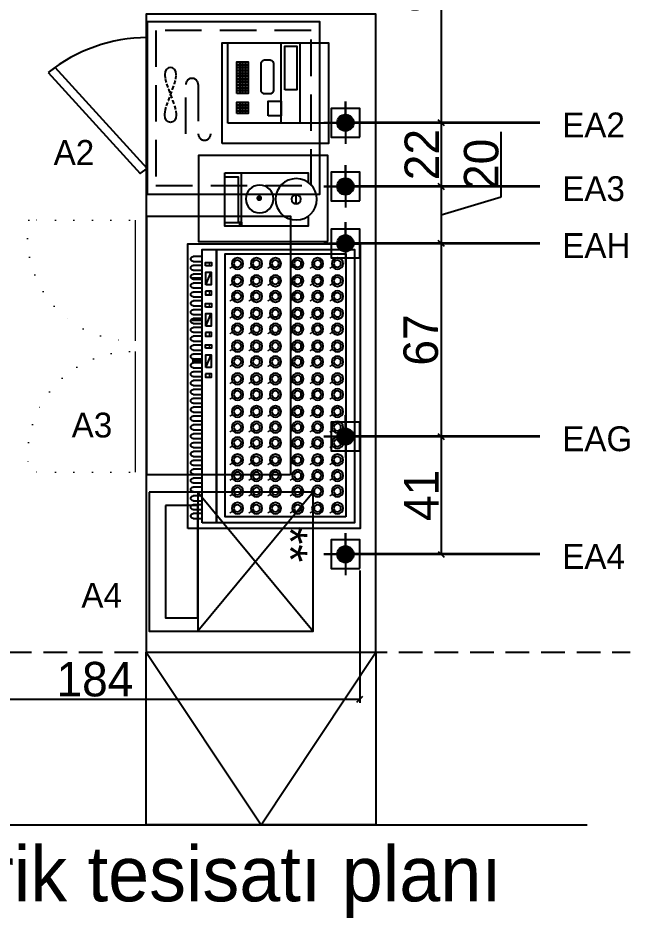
# Model space of a CAD drawing. Header units: millimetres. Extents: x 20717 to 22996, y 3448 to 4068.
# Drawn here: x 21881.3 to 22094.3, y 3448.3 to 3761.4 of the extents above; entities that cross this region are included whole.
import ezdxf
from ezdxf.enums import TextEntityAlignment as Align

# ---------------------------------------------------------------- set-up
doc = ezdxf.new("R2010")
doc.units = ezdxf.units.MM
for name, pattern in [('( Hidden )', [0.375, 0.25, -0.125]), ('DASHED', [19.05, 12.7, -6.35]), ('DOT', [6.35, 0, -6.35])]:
    doc.linetypes.add(name, pattern=pattern)
for name, color, linetype in [('-DWG_ANA', 7, 'Continuous'), ('Kıtc-002 Çizgi', 7, 'Continuous'), ('Kıtc-006 Yazı 001', 1, 'Continuous'), ('Kıtc-011 Elk Tes Yazı 001', 1, 'Continuous'), ('S2000-002 Çizgi', 7, 'Continuous')]:
    doc.layers.add(name, color=color, linetype=linetype)
for name, color, linetype, lineweight in [('-DWG_DETAY1', 7, 'Continuous', 9), ('-DWG_DETAY4', 7, 'DOT', 18), ('ELK', 1, 'Continuous', 35)]:
    doc.layers.add(name, color=color, linetype=linetype, lineweight=lineweight)
doc.styles.get("Standard").update_dxf_attribs({"font": 'stylu.ttf', "height": 12})
doc.styles.add('TAKSİM', font='GOTHIC.TTF', dxfattribs={"height": 20})
doc.dimstyles.new('ISO-25', dxfattribs={"dimtxt": 10, "dimasz": 8, "dimexe": 1.25, "dimexo": 0.625, "dimtad": 1, "dimdec": 0, "dimtxsty": 'Standard', "dimblk": 'OBLIQUE', "dimcen": 2.5, "dimadec": 0, "dimazin": 0, "dimtfac": 1, "dimtdec": 0, "dimtmove": 0, "dimatfit": 3, "dimldrblk": 'OBLIQUE', "dimfxl": 1, "dimarcsym": 0})

# ---------------------------------------------------------------- blocks, each defined once
blk = doc.blocks.new('A$C290C7E64')
at = {"layer": 'Kıtc-002 Çizgi'}
for points in [[(0, 0), (35, 0), (35, 37), (0, 37)], [(7, 2), (35, 2), (35, 37), (7, 37)], [(18.58, 21.8), (33.83, 21.8), (33.83, 26.01), (18.58, 26.01)], [(9.63, 16.02), (14.71, 16.02), (14.71, 20.57), (9.63, 20.57)], [(10.34, 8.15), (11.34, 8.15), (11.34, 9.15), (10.34, 9.15)], [(10.34, 7.15), (11.34, 7.15), (11.34, 8.15), (10.34, 8.15)], [(10.34, 6.15), (11.34, 6.15), (11.34, 7.15), (10.34, 7.15)], [(11.34, 8.15), (12.34, 8.15), (12.34, 9.15), (11.34, 9.15)], [(11.34, 7.15), (12.34, 7.15), (12.34, 8.15), (11.34, 8.15)], [(11.34, 6.15), (12.34, 6.15), (12.34, 7.15), (11.34, 7.15)], [(12.34, 8.15), (13.34, 8.15), (13.34, 9.15), (12.34, 9.15)], [(12.34, 7.15), (13.34, 7.15), (13.34, 8.15), (12.34, 8.15)], [(12.34, 6.15), (13.34, 6.15), (13.34, 7.15), (12.34, 7.15)], [(13.34, 8.15), (14.34, 8.15), (14.34, 9.15), (13.34, 9.15)], [(13.34, 7.15), (14.34, 7.15), (14.34, 8.15), (13.34, 8.15)], [(13.34, 6.15), (14.34, 6.15), (14.34, 7.15), (13.34, 7.15)], [(17.37, 8.15), (18.37, 8.15), (18.37, 9.15), (17.37, 9.15)], [(17.37, 7.15), (18.37, 7.15), (18.37, 8.15), (17.37, 8.15)], [(17.37, 6.15), (18.37, 6.15), (18.37, 7.15), (17.37, 7.15)], [(18.37, 8.15), (19.37, 8.15), (19.37, 9.15), (18.37, 9.15)], [(18.37, 7.15), (19.37, 7.15), (19.37, 8.15), (18.37, 8.15)], [(18.37, 6.15), (19.37, 6.15), (19.37, 7.15), (18.37, 7.15)], [(19.37, 8.15), (20.37, 8.15), (20.37, 9.15), (19.37, 9.15)], [(19.37, 7.15), (20.37, 7.15), (20.37, 8.15), (19.37, 8.15)], [(19.37, 6.15), (20.37, 6.15), (20.37, 7.15), (19.37, 7.15)], [(20.37, 8.15), (21.37, 8.15), (21.37, 9.15), (20.37, 9.15)], [(20.37, 7.15), (21.37, 7.15), (21.37, 8.15), (20.37, 8.15)], [(20.37, 6.15), (21.37, 6.15), (21.37, 7.15), (20.37, 7.15)], [(21.37, 8.15), (22.37, 8.15), (22.37, 9.15), (21.37, 9.15)], [(21.37, 7.15), (22.37, 7.15), (22.37, 8.15), (21.37, 8.15)], [(21.37, 6.15), (22.37, 6.15), (22.37, 7.15), (21.37, 7.15)], [(22.37, 8.15), (23.37, 8.15), (23.37, 9.15), (22.37, 9.15)], [(22.37, 7.15), (23.37, 7.15), (23.37, 8.15), (22.37, 8.15)], [(22.37, 6.15), (23.37, 6.15), (23.37, 7.15), (22.37, 7.15)], [(23.37, 8.15), (24.37, 8.15), (24.37, 9.15), (23.37, 9.15)], [(23.37, 7.15), (24.37, 7.15), (24.37, 8.15), (23.37, 8.15)], [(23.37, 6.15), (24.37, 6.15), (24.37, 7.15), (23.37, 7.15)], [(24.37, 8.15), (25.37, 8.15), (25.37, 9.15), (24.37, 9.15)], [(24.37, 7.15), (25.37, 7.15), (25.37, 8.15), (24.37, 8.15)], [(24.37, 6.15), (25.37, 6.15), (25.37, 7.15), (24.37, 7.15)], [(25.37, 8.15), (26.37, 8.15), (26.37, 9.15), (25.37, 9.15)], [(25.37, 7.15), (26.37, 7.15), (26.37, 8.15), (25.37, 8.15)], [(25.37, 6.15), (26.37, 6.15), (26.37, 7.15), (25.37, 7.15)], [(26.37, 8.15), (27.37, 8.15), (27.37, 9.15), (26.37, 9.15)], [(26.37, 7.15), (27.37, 7.15), (27.37, 8.15), (26.37, 8.15)], [(26.37, 6.15), (27.37, 6.15), (27.37, 7.15), (26.37, 7.15)], [(27.37, 8.15), (28.37, 8.15), (28.37, 9.15), (27.37, 9.15)], [(27.37, 7.15), (28.37, 7.15), (28.37, 8.15), (27.37, 8.15)], [(27.37, 6.15), (28.37, 6.15), (28.37, 7.15), (27.37, 7.15)], [(10.34, 5.15), (11.34, 5.15), (11.34, 6.15), (10.34, 6.15)], [(11.34, 5.15), (12.34, 5.15), (12.34, 6.15), (11.34, 6.15)], [(12.34, 5.15), (13.34, 5.15), (13.34, 6.15), (12.34, 6.15)], [(13.34, 5.15), (14.34, 5.15), (14.34, 6.15), (13.34, 6.15)], [(17.37, 5.15), (18.37, 5.15), (18.37, 6.15), (17.37, 6.15)], [(18.37, 5.15), (19.37, 5.15), (19.37, 6.15), (18.37, 6.15)], [(19.37, 5.15), (20.37, 5.15), (20.37, 6.15), (19.37, 6.15)], [(20.37, 5.15), (21.37, 5.15), (21.37, 6.15), (20.37, 6.15)], [(21.37, 5.15), (22.37, 5.15), (22.37, 6.15), (21.37, 6.15)], [(22.37, 5.15), (23.37, 5.15), (23.37, 6.15), (22.37, 6.15)], [(23.37, 5.15), (24.37, 5.15), (24.37, 6.15), (23.37, 6.15)], [(24.37, 5.15), (25.37, 5.15), (25.37, 6.15), (24.37, 6.15)], [(25.37, 5.15), (26.37, 5.15), (26.37, 6.15), (25.37, 6.15)], [(26.37, 5.15), (27.37, 5.15), (27.37, 6.15), (26.37, 6.15)], [(27.37, 5.15), (28.37, 5.15), (28.37, 6.15), (27.37, 6.15)]]:
    blk.add_lwpolyline(points, close=True, dxfattribs=at)
for points in [[(7, 27.23), (35, 27.23)], [(7, 20.57), (35, 20.57)]]:
    blk.add_lwpolyline(points, dxfattribs=at)
blk.add_lwpolyline([(18.68, 13.56), (27.6, 13.56, 0.414214), (29.1, 15.06), (29.1, 16.45, 0.414214), (27.6, 17.95), (18.68, 17.95, 0.414214), (17.18, 16.45), (17.18, 15.06, 0.414214)], format="xyb", close=True, dxfattribs=at)
blk = doc.blocks.new('A$C1C4536AD')
at = {"layer": 'Kıtc-002 Çizgi'}
for points in [[(0, 29), (0, 0), (18.5, 0)], [(3.39, 29), (0, 29), (0, 26.84)], [(18.5, 26.95), (18.5, 29), (15.2, 29)], [(18.5, 0), (18.5, 29)], [(7.82, 24.81), (10.92, 24.88)], [(0, 5.79), (18.5, 5.79)], [(1.26, 0), (1.26, 4.77), (16.97, 4.77), (16.97, 0)]]:
    blk.add_lwpolyline(points, dxfattribs=at)
at = {"layer": 'Kıtc-002 Çizgi', "const_width": 1}
blk.add_lwpolyline([(9.18, 12.02, 1), (10.18, 12.02, 1)], format="xyb", close=True, dxfattribs=at)
at = {"layer": 'Kıtc-002 Çizgi'}
blk.add_lwpolyline([(0.33, 5.24), (1.35, 5.24), (1.35, 5.79), (0.33, 5.79)], close=True, dxfattribs=at)
for centre, radius in [((9.3, 24.88), 7.2), ((9.3, 24.88), 1.6), ((9.43, 12.15), 4.82)]:
    blk.add_circle(centre, radius, dxfattribs=at)
blk = doc.blocks.new('A$C30F503A4')
at = {"layer": 'Kıtc-002 Çizgi'}
for p, q in [((56.05, 6.26), (60.38, 8.18)), ((70.42, 6.26), (74.75, 8.18)), ((84.79, 6.26), (89.12, 8.18))]:
    blk.add_line(p, q, dxfattribs=at)
for points in [[(0, 0), (99, 0), (99, 60), (0, 60)], [(2, 10), (97, 10), (97, 58), (2, 58)], [(4, 55), (4, 13), (95.5, 13), (95.5, 55)], [(2, 5), (97, 5), (97, 10), (2, 10)], [(53.76, 6.14), (52.58, 6.14), (52.58, 8.24), (53.76, 8.24)], [(56.05, 6.26), (60.38, 6.26), (60.38, 8.18), (56.05, 8.18)], [(62.67, 6.14), (63.84, 6.14), (63.84, 8.24), (62.67, 8.24)], [(68.13, 6.14), (66.95, 6.14), (66.95, 8.24), (68.13, 8.24)], [(70.42, 6.26), (74.75, 6.26), (74.75, 8.18), (70.42, 8.18)], [(77.04, 6.14), (78.21, 6.14), (78.21, 8.24), (77.04, 8.24)], [(82.5, 6.14), (81.32, 6.14), (81.32, 8.24), (82.5, 8.24)], [(84.79, 6.26), (89.12, 6.26), (89.12, 8.18), (84.79, 8.18)], [(91.41, 6.14), (92.58, 6.14), (92.58, 8.24), (91.41, 8.24)]]:
    blk.add_lwpolyline(points, close=True, dxfattribs=at)
for points, const_width in [([(5.94, 50.33), (5.36, 49.38)], 0.5), ([(11.88, 50.33), (11.3, 49.38)], 0.5), ([(17.32, 50.33), (16.74, 49.38)], 0.5), ([(22.77, 50.33), (22.18, 49.38)], 0.5), ([(28.7, 50.33), (28.12, 49.38)], 0.5), ([(34.15, 50.33), (33.57, 49.38)], 0.5), ([(39.59, 50.33), (39.01, 49.38)], 0.5), ([(45.53, 50.33), (44.95, 49.38)], 0.5), ([(50.97, 50.33), (50.39, 49.38)], 0.5), ([(56.91, 50.33), (56.33, 49.38)], 0.5), ([(62.36, 50.33), (61.77, 49.38)], 0.5), ([(68.29, 50.33), (67.71, 49.38)], 0.5), ([(73.74, 50.33), (73.16, 49.38)], 0.5), ([(79.68, 50.33), (79.09, 49.38)], 0.5), ([(85.12, 50.33), (84.54, 49.38)], 0.5), ([(91.06, 50.33), (90.48, 49.38)], 0.5), ([(5.94, 43.43), (5.36, 42.49)], 0.5), ([(11.88, 43.43), (11.3, 42.49)], 0.5), ([(17.32, 43.43), (16.74, 42.49)], 0.5), ([(22.77, 43.43), (22.18, 42.49)], 0.5), ([(28.7, 43.43), (28.12, 42.49)], 0.5), ([(34.15, 43.43), (33.57, 42.49)], 0.5), ([(39.59, 43.43), (39.01, 42.49)], 0.5), ([(45.53, 43.43), (44.95, 42.49)], 0.5), ([(50.97, 43.43), (50.39, 42.49)], 0.5), ([(56.91, 43.43), (56.33, 42.49)], 0.5), ([(62.36, 43.43), (61.77, 42.49)], 0.5), ([(68.29, 43.43), (67.71, 42.49)], 0.5), ([(73.74, 43.43), (73.16, 42.49)], 0.5), ([(79.68, 43.43), (79.09, 42.49)], 0.5), ([(85.12, 43.43), (84.54, 42.49)], 0.5), ([(91.06, 43.43), (90.48, 42.49)], 0.5), ([(5.94, 36.51), (5.36, 35.56)], 0.5), ([(11.88, 36.51), (11.3, 35.56)], 0.5), ([(17.32, 36.51), (16.74, 35.56)], 0.5), ([(22.77, 36.51), (22.18, 35.56)], 0.5), ([(28.7, 36.51), (28.12, 35.56)], 0.5), ([(34.15, 36.51), (33.57, 35.56)], 0.5), ([(39.59, 36.51), (39.01, 35.56)], 0.5), ([(45.53, 36.51), (44.95, 35.56)], 0.5), ([(50.97, 36.51), (50.39, 35.56)], 0.5), ([(56.91, 36.51), (56.33, 35.56)], 0.5), ([(62.36, 36.51), (61.77, 35.56)], 0.5), ([(68.29, 36.51), (67.71, 35.56)], 0.5), ([(73.74, 36.51), (73.16, 35.56)], 0.5), ([(79.68, 36.51), (79.09, 35.56)], 0.5), ([(85.12, 36.51), (84.54, 35.56)], 0.5), ([(91.06, 36.51), (90.48, 35.56)], 0.5), ([(5.94, 28.73), (5.36, 27.78)], 0.5), ([(11.88, 28.73), (11.3, 27.78)], 0.5), ([(17.32, 28.73), (16.74, 27.78)], 0.5), ([(22.77, 28.73), (22.18, 27.78)], 0.5), ([(28.7, 28.73), (28.12, 27.78)], 0.5), ([(34.15, 28.73), (33.57, 27.78)], 0.5), ([(39.59, 28.73), (39.01, 27.78)], 0.5), ([(45.53, 28.73), (44.95, 27.78)], 0.5), ([(50.97, 28.73), (50.39, 27.78)], 0.5), ([(56.91, 28.73), (56.33, 27.78)], 0.5), ([(62.36, 28.73), (61.77, 27.78)], 0.5), ([(68.29, 28.73), (67.71, 27.78)], 0.5), ([(73.74, 28.73), (73.16, 27.78)], 0.5), ([(79.68, 28.73), (79.09, 27.78)], 0.5), ([(85.12, 28.73), (84.54, 27.78)], 0.5), ([(91.06, 28.73), (90.48, 27.78)], 0.5), ([(5.94, 22.14), (5.36, 21.19)], 0.5), ([(11.88, 22.14), (11.3, 21.19)], 0.5), ([(17.32, 22.14), (16.74, 21.19)], 0.5), ([(22.77, 22.14), (22.18, 21.19)], 0.5), ([(28.7, 22.14), (28.12, 21.19)], 0.5), ([(34.15, 22.14), (33.57, 21.19)], 0.5), ([(39.59, 22.14), (39.01, 21.19)], 0.5), ([(45.53, 22.14), (44.95, 21.19)], 0.5), ([(50.97, 22.14), (50.39, 21.19)], 0.5), ([(56.91, 22.14), (56.33, 21.19)], 0.5), ([(62.36, 22.14), (61.77, 21.19)], 0.5), ([(68.29, 22.14), (67.71, 21.19)], 0.5), ([(73.74, 22.14), (73.16, 21.19)], 0.5), ([(79.68, 22.14), (79.09, 21.19)], 0.5), ([(85.12, 22.14), (84.54, 21.19)], 0.5), ([(91.06, 22.14), (90.48, 21.19)], 0.5), ([(5.94, 15.54), (5.36, 14.59)], 0.5), ([(11.88, 15.54), (11.3, 14.59)], 0.5), ([(17.32, 15.54), (16.74, 14.59)], 0.5), ([(22.77, 15.54), (22.18, 14.59)], 0.5), ([(28.7, 15.54), (28.12, 14.59)], 0.5), ([(34.15, 15.54), (33.57, 14.59)], 0.5), ([(39.59, 15.54), (39.01, 14.59)], 0.5), ([(45.53, 15.54), (44.95, 14.59)], 0.5), ([(50.97, 15.54), (50.39, 14.59)], 0.5), ([(56.91, 15.54), (56.33, 14.59)], 0.5), ([(62.36, 15.54), (61.77, 14.59)], 0.5), ([(68.29, 15.54), (67.71, 14.59)], 0.5), ([(73.74, 15.54), (73.16, 14.59)], 0.5), ([(79.68, 15.54), (79.09, 14.59)], 0.5), ([(85.12, 15.54), (84.54, 14.59)], 0.5), ([(91.06, 15.54), (90.48, 14.59)], 0.5), ([(53.76, 7.5), (52.58, 7.5)], 0.5), ([(62.67, 7.5), (63.84, 7.5)], 0.5), ([(68.13, 7.5), (66.95, 7.5)], 0.5), ([(77.04, 7.5), (78.21, 7.5)], 0.5), ([(82.5, 7.5), (81.32, 7.5)], 0.5), ([(91.41, 7.5), (92.58, 7.5)], 0.5), ([(58.24, 5), (58.24, 1.5)], 1), ([(72.61, 5), (72.61, 1.5)], 1), ([(86.98, 5), (86.98, 1.5)], 1)]:
    blk.add_lwpolyline(points, dxfattribs=dict(at, const_width=const_width))
for points in [[(3.49, 1.85), (3.49, 5)], [(5.16, 5), (5.16, 1.85)], [(6.57, 1.85), (6.57, 5)], [(8.25, 5), (8.25, 1.85)], [(9.66, 1.85), (9.66, 5)], [(11.33, 5), (11.33, 1.85)], [(11.33, 5), (11.33, 1.85)], [(12.74, 1.85), (12.74, 5)], [(14.41, 5), (14.41, 1.85)], [(15.82, 1.85), (15.82, 5)], [(17.5, 5), (17.5, 1.85)], [(18.91, 1.85), (18.91, 5)], [(20.58, 5), (20.58, 1.85)], [(20.58, 5), (20.58, 1.85)], [(21.99, 1.85), (21.99, 5)], [(23.67, 5), (23.67, 1.85)], [(25.07, 1.85), (25.07, 5)], [(26.75, 5), (26.75, 1.85)], [(28.16, 1.85), (28.16, 5)], [(29.83, 5), (29.83, 1.85)], [(29.83, 5), (29.83, 1.85)], [(31.24, 1.85), (31.24, 5)], [(32.92, 5), (32.92, 1.85)], [(34.33, 1.85), (34.33, 5)], [(36, 5), (36, 1.85)], [(37.41, 1.85), (37.41, 5)], [(39.08, 5), (39.08, 1.85)], [(39.08, 5), (39.08, 1.85)], [(40.49, 1.85), (40.49, 5)], [(42.17, 5), (42.17, 1.85)], [(43.58, 1.85), (43.58, 5)], [(45.25, 5), (45.25, 1.85)], [(46.66, 1.85), (46.66, 5)], [(48.33, 5), (48.33, 1.85)], [(48.33, 5), (48.33, 1.85)], [(49.74, 1.85), (49.74, 5)], [(51.42, 5), (51.42, 1.85)], [(52.83, 1.85), (52.83, 5)], [(54.5, 5), (54.5, 1.85)], [(55.91, 1.85), (55.91, 5)], [(57.59, 5), (57.59, 1.85)], [(58.17, 5), (58.17, 1.85)], [(58.63, 5), (58.63, 1.85)], [(59, 1.85), (59, 5)], [(60.67, 5), (60.67, 1.85)], [(62.08, 1.85), (62.08, 5)], [(63.75, 5), (63.75, 1.85)], [(65.16, 1.85), (65.16, 5)], [(66.84, 5), (66.84, 1.85)], [(68.25, 1.85), (68.25, 5)], [(69.92, 5), (69.92, 1.85)], [(71.33, 1.85), (71.33, 5)], [(72.53, 5), (72.53, 1.85)], [(73, 5), (73, 1.85)], [(74.41, 1.85), (74.41, 5)], [(76.09, 5), (76.09, 1.85)], [(77.5, 1.85), (77.5, 5)], [(79.17, 5), (79.17, 1.85)], [(80.58, 1.85), (80.58, 5)], [(82.26, 5), (82.26, 1.85)], [(83.66, 1.85), (83.66, 5)], [(85.34, 5), (85.34, 1.85)], [(86.75, 1.85), (86.75, 5)], [(86.9, 5), (86.9, 1.85)], [(88.42, 5), (88.42, 1.85)], [(89.83, 1.85), (89.83, 5)], [(91.51, 5), (91.51, 1.85)], [(92.92, 1.85), (92.92, 5)], [(94.59, 5), (94.59, 1.85)]]:
    blk.add_lwpolyline(points, dxfattribs=at)
for centre, radius in [((7.01, 52.07), 1.98), ((7.01, 52.07), 1.24), ((12.95, 52.07), 1.98), ((12.95, 52.07), 1.24), ((18.39, 52.07), 1.98), ((18.39, 52.07), 1.24), ((23.83, 52.07), 1.98), ((23.83, 52.07), 1.24), ((29.77, 52.07), 1.98), ((29.77, 52.07), 1.24), ((35.22, 52.07), 1.98), ((35.22, 52.07), 1.24), ((40.66, 52.07), 1.98), ((40.66, 52.07), 1.24), ((46.6, 52.07), 1.98), ((46.6, 52.07), 1.24), ((52.04, 52.07), 1.98), ((52.04, 52.07), 1.24), ((57.98, 52.07), 1.98), ((57.98, 52.07), 1.24), ((63.42, 52.07), 1.98), ((63.42, 52.07), 1.24), ((69.36, 52.07), 1.98), ((69.36, 52.07), 1.24), ((74.81, 52.07), 1.98), ((74.81, 52.07), 1.24), ((80.74, 52.07), 1.98), ((80.74, 52.07), 1.24), ((86.19, 52.07), 1.98), ((86.19, 52.07), 1.24), ((92.13, 52.07), 1.98), ((92.13, 52.07), 1.24), ((7.01, 45.17), 1.98), ((12.95, 45.17), 1.98), ((18.39, 45.17), 1.98), ((23.83, 45.17), 1.98), ((29.77, 45.17), 1.98), ((35.22, 45.17), 1.98), ((40.66, 45.17), 1.98), ((46.6, 45.17), 1.98), ((52.04, 45.17), 1.98), ((57.98, 45.17), 1.98), ((63.42, 45.17), 1.98), ((69.36, 45.17), 1.98), ((74.81, 45.17), 1.98), ((80.74, 45.17), 1.98), ((86.19, 45.17), 1.98), ((92.13, 45.17), 1.98), ((7.01, 45.17), 1.24), ((12.95, 45.17), 1.24), ((18.39, 45.17), 1.24), ((23.83, 45.17), 1.24), ((29.77, 45.17), 1.24), ((35.22, 45.17), 1.24), ((40.66, 45.17), 1.24), ((46.6, 45.17), 1.24), ((52.04, 45.17), 1.24), ((57.98, 45.17), 1.24), ((63.42, 45.17), 1.24), ((69.36, 45.17), 1.24), ((74.81, 45.17), 1.24), ((80.74, 45.17), 1.24), ((86.19, 45.17), 1.24), ((92.13, 45.17), 1.24), ((7.01, 38.25), 1.98), ((7.01, 38.25), 1.24), ((12.95, 38.25), 1.98), ((12.95, 38.25), 1.24), ((18.39, 38.25), 1.98), ((18.39, 38.25), 1.24), ((23.83, 38.25), 1.98), ((23.83, 38.25), 1.24), ((29.77, 38.25), 1.98), ((29.77, 38.25), 1.24), ((35.22, 38.25), 1.98), ((35.22, 38.25), 1.24), ((40.66, 38.25), 1.98), ((40.66, 38.25), 1.24), ((46.6, 38.25), 1.98), ((46.6, 38.25), 1.24), ((52.04, 38.25), 1.98), ((52.04, 38.25), 1.24), ((57.98, 38.25), 1.98), ((57.98, 38.25), 1.24), ((63.42, 38.25), 1.98), ((63.42, 38.25), 1.24), ((69.36, 38.25), 1.98), ((69.36, 38.25), 1.24), ((74.81, 38.25), 1.98), ((74.81, 38.25), 1.24), ((80.74, 38.25), 1.98), ((80.74, 38.25), 1.24), ((86.19, 38.25), 1.98), ((86.19, 38.25), 1.24), ((92.13, 38.25), 1.98), ((92.13, 38.25), 1.24), ((7.01, 30.47), 1.98), ((7.01, 30.47), 1.24), ((12.95, 30.47), 1.98), ((12.95, 30.47), 1.24), ((18.39, 30.47), 1.98), ((18.39, 30.47), 1.24), ((23.83, 30.47), 1.98), ((23.83, 30.47), 1.24), ((29.77, 30.47), 1.98), ((29.77, 30.47), 1.24), ((35.22, 30.47), 1.98), ((35.22, 30.47), 1.24), ((40.66, 30.47), 1.98), ((40.66, 30.47), 1.24), ((46.6, 30.47), 1.98), ((46.6, 30.47), 1.24), ((52.04, 30.47), 1.98), ((52.04, 30.47), 1.24), ((57.98, 30.47), 1.98), ((57.98, 30.47), 1.24), ((63.42, 30.47), 1.98), ((63.42, 30.47), 1.24), ((69.36, 30.47), 1.98), ((69.36, 30.47), 1.24), ((74.81, 30.47), 1.98), ((74.81, 30.47), 1.24), ((80.74, 30.47), 1.98), ((80.74, 30.47), 1.24), ((86.19, 30.47), 1.98), ((86.19, 30.47), 1.24), ((92.13, 30.47), 1.98), ((92.13, 30.47), 1.24), ((7.01, 23.88), 1.98), ((7.01, 23.88), 1.24), ((12.95, 23.88), 1.98), ((12.95, 23.88), 1.24), ((18.39, 23.88), 1.98), ((18.39, 23.88), 1.24), ((23.83, 23.88), 1.98), ((23.83, 23.88), 1.24), ((29.77, 23.88), 1.98), ((29.77, 23.88), 1.24), ((35.22, 23.88), 1.98), ((35.22, 23.88), 1.24), ((40.66, 23.88), 1.98), ((40.66, 23.88), 1.24), ((46.6, 23.88), 1.98), ((46.6, 23.88), 1.24), ((52.04, 23.88), 1.98), ((52.04, 23.88), 1.24), ((57.98, 23.88), 1.98), ((57.98, 23.88), 1.24), ((63.42, 23.88), 1.98), ((63.42, 23.88), 1.24), ((69.36, 23.88), 1.98), ((69.36, 23.88), 1.24), ((74.81, 23.88), 1.98), ((74.81, 23.88), 1.24), ((80.74, 23.88), 1.98), ((80.74, 23.88), 1.24), ((86.19, 23.88), 1.98), ((86.19, 23.88), 1.24), ((92.13, 23.88), 1.98), ((92.13, 23.88), 1.24), ((7.01, 17.28), 1.98), ((12.95, 17.28), 1.98), ((18.39, 17.28), 1.98), ((23.83, 17.28), 1.98), ((29.77, 17.28), 1.98), ((35.22, 17.28), 1.98), ((40.66, 17.28), 1.98), ((46.6, 17.28), 1.98), ((52.04, 17.28), 1.98), ((57.98, 17.28), 1.98), ((63.42, 17.28), 1.98), ((69.36, 17.28), 1.98), ((74.81, 17.28), 1.98), ((80.74, 17.28), 1.98), ((86.19, 17.28), 1.98), ((92.13, 17.28), 1.98), ((7.01, 17.28), 1.24), ((12.95, 17.28), 1.24), ((18.39, 17.28), 1.24), ((23.83, 17.28), 1.24), ((29.77, 17.28), 1.24), ((35.22, 17.28), 1.24), ((40.66, 17.28), 1.24), ((46.6, 17.28), 1.24), ((52.04, 17.28), 1.24), ((57.98, 17.28), 1.24), ((63.42, 17.28), 1.24), ((69.36, 17.28), 1.24), ((74.81, 17.28), 1.24), ((80.74, 17.28), 1.24), ((86.19, 17.28), 1.24), ((92.13, 17.28), 1.24)]:
    blk.add_circle(centre, radius, dxfattribs=at)
for centre in [(4.33, 1.85), (7.41, 1.85), (10.49, 1.85), (10.49, 1.85), (13.58, 1.85), (16.66, 1.85), (19.74, 1.85), (19.74, 1.85), (22.83, 1.85), (25.91, 1.85), (29, 1.85), (29, 1.85), (32.08, 1.85), (35.16, 1.85), (38.25, 1.85), (38.25, 1.85), (41.33, 1.85), (44.41, 1.85), (47.5, 1.85), (47.5, 1.85), (50.58, 1.85), (53.66, 1.85), (56.75, 1.85), (59.83, 1.85), (62.92, 1.85), (66, 1.85), (69.08, 1.85), (72.17, 1.85), (75.25, 1.85), (78.33, 1.85), (81.42, 1.85), (84.5, 1.85), (87.59, 1.85), (90.67, 1.85), (93.75, 1.85)]:
    blk.add_arc(centre, 0.837, 180, 0, dxfattribs=at)
blk = doc.blocks.new('A$C11BA54F6')
at = {"layer": '-DWG_ANA', "color": 0}
blk.add_lwpolyline([(91.46, 29.52), (41.46, 29.52), (41.46, 119.52), (91.46, 119.52)], close=True, dxfattribs=at)
at = {"layer": '-DWG_DETAY1', "color": 0}
for p, q in [((37.46, 118.16), (37.46, 76.16)), ((37.46, 72.52), (37.46, 30.52))]:
    blk.add_line(p, q, dxfattribs=at)
at = {"layer": '-DWG_DETAY4', "color": 0}
for points in [[(35.46, 118.16), (0.46, 118.16, 0.454885), (35.46, 76.19, 0.414214)], [(35.46, 30.52), (0.46, 30.52, -0.454885), (35.46, 72.49, -0.414214)]]:
    blk.add_lwpolyline(points, format="xyb", dxfattribs=at)
blk = doc.blocks.new('A$C3C3A6592')
at = {"layer": 'S2000-002 Çizgi'}
for points in [[(0, 57), (48.31, 16.91)], [(0, 16.91), (48.31, 57)], [(0, 16.91), (48.31, 16.91)]]:
    blk.add_lwpolyline(points, dxfattribs=at)
for points in [[(0, 0), (48.31, 0), (48.31, 57), (0, 57)], [(4.59, 5.64), (43.71, 5.64), (43.71, 16.91), (4.59, 16.91)]]:
    blk.add_lwpolyline(points, close=True, dxfattribs=at)
blk.add_text('**', height=12, dxfattribs=at).set_placement((11.89, 43.01))
blk = doc.blocks.new('A$C02B42A58')
at = {"layer": 'Kıtc-002 Çizgi'}
for points in [[(60, 0), (60, 60), (0, 60), (0, 0)], [(94.56, 17.64), (62.44, 52.78), (60, 51.03), (92.13, 15.89)]]:
    blk.add_lwpolyline(points, close=True, dxfattribs=at)
at = {"layer": 'Kıtc-002 Çizgi', "linetype": 'DASHED'}
blk.add_lwpolyline([(57, 3), (57, 57), (3, 57), (3, 3)], close=True, dxfattribs=at)
for points in [[(42.28, 21.86), (42.28, 39.03, 1), (37.93, 39.03)], [(46.62, 39.03), (46.62, 21.86, -1), (42.28, 21.86)]]:
    blk.add_lwpolyline(points, format="xyb", dxfattribs=at)
at = {"layer": 'Kıtc-002 Çizgi', "linetype": 'DASHED', "ltscale": 0.1}
blk.add_lwpolyline([(53.93, 18.47), (53.76, 19.93), (53.31, 21.63), (52.67, 23.49), (51.93, 25.44), (51.2, 27.39), (50.56, 29.25), (50.1, 30.96), (49.93, 32.41), (50.1, 33.56), (50.56, 34.37), (51.2, 34.86), (51.93, 35.03), (52.67, 34.86), (53.31, 34.37), (53.76, 33.56), (53.93, 32.41), (53.76, 30.96), (53.31, 29.25), (52.67, 27.39), (51.93, 25.44), (51.2, 23.49), (50.56, 21.63), (50.1, 19.93), (49.93, 18.47), (50.1, 17.33), (50.56, 16.51), (51.2, 16.02), (51.93, 15.86), (52.67, 16.02), (53.31, 16.51), (53.76, 17.33)], close=True, dxfattribs=at)
at = {"layer": 'Kıtc-002 Çizgi'}
blk.add_arc((60, 60.53), 55, 270, 308.867, dxfattribs=at)
blk = doc.blocks.new('A$C611F6802')
at = {"layer": '-DWG_ANA'}
h = blk.add_hatch(dxfattribs=at)
h.set_pattern_fill('ANSI31', color=1, style=0)
h.set_pattern_definition([(45, (-55670.1402, -22065.11067), (-0.08838834765, 0.08838834765), [])])
h.paths.add_polyline_path([(4.42, 7.7, 1), (10.14, 7.7, 1)])
at = {"layer": '-DWG_ANA', "color": 1}
for p, q in [((7.28, 7.7), (7.28, 15.26)), ((7.28, 15.26), (7.28, 0)), ((7.28, 7.63), (0, 7.63)), ((7.28, 7.63), (14.68, 7.63)), ((14.68, 7.63), (7.28, 7.63))]:
    blk.add_line(p, q, dxfattribs=at)
blk.add_lwpolyline([(2.28, 2.7), (12.28, 2.7), (12.28, 12.7), (2.28, 12.7)], close=True, dxfattribs=at)
blk.add_circle((7.28, 7.7), 2.86, dxfattribs=at)
blk = doc.blocks.new('_Oblique')
at = {"layer": 'Kıtc-011 Elk Tes Yazı 001', "color": 0, "lineweight": -2}
blk.add_line((-0.5, -0.5), (0.5, 0.5), dxfattribs=at)
blk = doc.blocks.new('*D213')
at = {"layer": 'Defpoints', "color": 0, "transparency": 16777216}
for p in [(22000.23, 3569.8), (21815.84, 3540.69), (22000.23, 3524.39)]:
    blk.add_point(p, dxfattribs=at)
at = {"layer": 'S2000-002 Çizgi', "color": 0, "lineweight": -2, "transparency": 16777216}
for p, q in [((22000.23, 3569.18), (22000.23, 3523.14)), ((21815.84, 3540.07), (21815.84, 3523.14)), ((21815.84, 3524.39), (22000.23, 3524.39))]:
    blk.add_line(p, q, dxfattribs=at)
at = {"layer": 'S2000-002 Çizgi', "color": 0, "lineweight": -2, "transparency": 16777216, "xscale": 2, "yscale": 2, "zscale": 2, "rotation": 180}
blk.add_blockref('_Oblique', (21815.84, 3524.39), dxfattribs=at)
at = {"layer": 'S2000-002 Çizgi', "color": 0, "lineweight": -2, "transparency": 16777216, "xscale": 2, "yscale": 2, "zscale": 2}
blk.add_blockref('_Oblique', (22000.23, 3524.39), dxfattribs=at)
at = {"layer": 'S2000-002 Çizgi', "color": 0, "transparency": 16777216, "insert": (21908.04, 3531.28), "char_height": 12, "attachment_point": 5}
blk.add_mtext('184', dxfattribs=at)
blk = doc.blocks.new('*D216')
at = {"layer": 'Defpoints', "color": 0, "transparency": 16777216}
for p in [(22005.84, 3819.26), (22005.84, 3724.94), (22028.55, 3724.94)]:
    blk.add_point(p, dxfattribs=at)
at = {"layer": 'S2000-002 Çizgi', "color": 0, "lineweight": -2, "transparency": 16777216}
for p, q in [((22006.46, 3819.26), (22029.8, 3819.26)), ((22028.55, 3819.26), (22028.55, 3724.94)), ((22006.46, 3724.94), (22029.8, 3724.94))]:
    blk.add_line(p, q, dxfattribs=at)
at = {"layer": 'S2000-002 Çizgi', "color": 0, "lineweight": -2, "transparency": 16777216, "xscale": 2, "yscale": 2, "zscale": 2}
for p, rotation in [((22028.55, 3819.26), 90), ((22028.55, 3724.94), 270)]:
    blk.add_blockref('_Oblique', p, dxfattribs=dict(at, rotation=rotation))
at = {"layer": 'S2000-002 Çizgi', "color": 0, "transparency": 16777216, "insert": (22021.66, 3772.1), "char_height": 12, "attachment_point": 5, "rotation": 90}
blk.add_mtext('94', dxfattribs=at)
blk = doc.blocks.new('*D217')
at = {"layer": 'Defpoints', "color": 0, "transparency": 16777216}
for p in [(22005.84, 3724.94), (22005.84, 3702.77), (22028.55, 3702.77)]:
    blk.add_point(p, dxfattribs=at)
at = {"layer": 'S2000-002 Çizgi', "color": 0, "lineweight": -2, "transparency": 16777216}
for p, q in [((22006.46, 3724.94), (22029.8, 3724.94)), ((22028.55, 3724.94), (22028.55, 3702.77)), ((22006.46, 3702.77), (22029.8, 3702.77))]:
    blk.add_line(p, q, dxfattribs=at)
at = {"layer": 'S2000-002 Çizgi', "color": 0, "lineweight": -2, "transparency": 16777216, "xscale": 2, "yscale": 2, "zscale": 2}
for p, rotation in [((22028.55, 3724.94), 90), ((22028.55, 3702.77), 270)]:
    blk.add_blockref('_Oblique', p, dxfattribs=dict(at, rotation=rotation))
at = {"layer": 'S2000-002 Çizgi', "color": 0, "transparency": 16777216, "insert": (22021.81, 3713.86), "char_height": 12, "attachment_point": 5, "rotation": 90}
blk.add_mtext('22', dxfattribs=at)
blk = doc.blocks.new('*D218')
at = {"layer": 'Defpoints', "color": 0, "transparency": 16777216}
for p in [(22005.84, 3702.77), (22005.84, 3682.97), (22028.55, 3682.97)]:
    blk.add_point(p, dxfattribs=at)
at = {"layer": 'S2000-002 Çizgi', "color": 0, "lineweight": -2, "transparency": 16777216}
for p, q in [((22049.38, 3699.12), (22049.38, 3721.8)), ((22006.46, 3702.77), (22029.8, 3702.77)), ((22028.55, 3702.77), (22028.55, 3682.97)), ((22028.55, 3692.87), (22049.38, 3699.12)), ((22006.46, 3682.97), (22029.8, 3682.97))]:
    blk.add_line(p, q, dxfattribs=at)
at = {"layer": 'S2000-002 Çizgi', "color": 0, "lineweight": -2, "transparency": 16777216, "xscale": 2, "yscale": 2, "zscale": 2}
for p, rotation in [((22028.55, 3702.77), 90), ((22028.55, 3682.97), 270)]:
    blk.add_blockref('_Oblique', p, dxfattribs=dict(at, rotation=rotation))
at = {"layer": 'S2000-002 Çizgi', "color": 0, "transparency": 16777216, "insert": (22042.54, 3710.46), "char_height": 12, "attachment_point": 5, "rotation": 90}
blk.add_mtext('20', dxfattribs=at)
blk = doc.blocks.new('*D219')
at = {"layer": 'Defpoints', "color": 0, "transparency": 16777216}
for p in [(22005.84, 3682.97), (22005.84, 3615.75), (22028.55, 3615.75)]:
    blk.add_point(p, dxfattribs=at)
at = {"layer": 'S2000-002 Çizgi', "color": 0, "lineweight": -2, "transparency": 16777216}
for p, q in [((22006.46, 3682.97), (22029.8, 3682.97)), ((22028.55, 3682.97), (22028.55, 3615.75)), ((22006.46, 3615.75), (22029.8, 3615.75))]:
    blk.add_line(p, q, dxfattribs=at)
at = {"layer": 'S2000-002 Çizgi', "color": 0, "lineweight": -2, "transparency": 16777216, "xscale": 2, "yscale": 2, "zscale": 2}
for p, rotation in [((22028.55, 3682.97), 90), ((22028.55, 3615.75), 270)]:
    blk.add_blockref('_Oblique', p, dxfattribs=dict(at, rotation=rotation))
at = {"layer": 'S2000-002 Çizgi', "color": 0, "transparency": 16777216, "insert": (22021.5, 3649.36), "char_height": 12, "attachment_point": 5, "rotation": 90}
blk.add_mtext('67', dxfattribs=at)
blk = doc.blocks.new('*D220')
at = {"layer": 'Defpoints', "color": 0, "transparency": 16777216}
for p in [(22005.84, 3615.75), (22005.84, 3574.8), (22028.55, 3574.8)]:
    blk.add_point(p, dxfattribs=at)
at = {"layer": 'S2000-002 Çizgi', "color": 0, "lineweight": -2, "transparency": 16777216}
for p, q in [((22006.46, 3615.75), (22029.8, 3615.75)), ((22028.55, 3615.75), (22028.55, 3574.8)), ((22006.46, 3574.8), (22029.8, 3574.8))]:
    blk.add_line(p, q, dxfattribs=at)
at = {"layer": 'S2000-002 Çizgi', "color": 0, "lineweight": -2, "transparency": 16777216, "xscale": 2, "yscale": 2, "zscale": 2}
for p, rotation in [((22028.55, 3615.75), 90), ((22028.55, 3574.8), 270)]:
    blk.add_blockref('_Oblique', p, dxfattribs=dict(at, rotation=rotation))
at = {"layer": 'S2000-002 Çizgi', "color": 0, "transparency": 16777216, "insert": (22021.66, 3595.28), "char_height": 12, "attachment_point": 5, "rotation": 90}
blk.add_mtext('41', dxfattribs=at)

msp = doc.modelspace()

# ---------------------------------------------------------------- linework, layer by layer
at = {"color": 1, "linetype": '( Hidden )', "ltscale": 33}
msp.add_line((21815.84, 3540.69), (22094.26, 3540.69), dxfattribs=at)
at = {"layer": 'ELK', "color": 1}
for p, q in [((22062.82, 3724.94), (21995.23, 3724.94)), ((22062.82, 3702.77), (21995.23, 3702.77)), ((22062.82, 3682.97), (21995.23, 3682.97)), ((22062.82, 3615.75), (21995.23, 3615.75)), ((22062.82, 3574.8), (21995.23, 3574.8))]:
    msp.add_line(p, q, dxfattribs=at)
at = {"layer": 'S2000-002 Çizgi'}
for p, q in [((21925.84, 3540.69), (22005.84, 3540.69)), ((21925.84, 3540.69), (21965.84, 3480.69)), ((21965.84, 3480.69), (22005.84, 3540.69)), ((21855.84, 3480.69), (22079.38, 3480.69))]:
    msp.add_line(p, q, dxfattribs=at)
msp.add_lwpolyline([(22005.84, 3540.69), (22005.84, 3762.69), (21925.84, 3762.69), (21925.84, 3540.69)], dxfattribs=at)
for points in [[(21989.05, 3683.6), (21989.05, 3713.6), (21944.05, 3713.6), (21944.05, 3683.6)], [(21925.84, 3540.69), (22005.84, 3540.69), (22005.84, 3480.69), (21925.84, 3480.69)]]:
    msp.add_lwpolyline(points, close=True, dxfattribs=at)

# ---------------------------------------------------------------- block references
at = {"layer": '-DWG_ANA', "color": 0, "rotation": 90.00000000000001}
for p in [(22002.93, 3717.66), (22002.93, 3695.49), (22002.93, 3675.69), (22002.93, 3608.47), (22002.93, 3567.52)]:
    msp.add_blockref('A$C611F6802', p, dxfattribs=at)
at = {"layer": 'Kıtc-002 Çizgi', "rotation": 180}
msp.add_blockref('A$C02B42A58', (21986.28, 3760.07), dxfattribs=at)
at = {"layer": 'Kıtc-002 Çizgi', "xscale": -1, "rotation": 270}
for name, p in [('A$C290C7E64', (21952.28, 3717.76)), ('A$C1C4536AD', (21953.21, 3689.01)), ('A$C30F503A4', (21940.37, 3583.79))]:
    msp.add_blockref(name, p, dxfattribs=at)
at = {"layer": 'S2000-002 Çizgi'}
msp.add_blockref('A$C11BA54F6', (21884.61, 3572.89), dxfattribs=at)
at = {"layer": 'S2000-002 Çizgi', "rotation": 270}
msp.add_blockref('A$C3C3A6592', (21926.97, 3596.39), dxfattribs=at)

# ---------------------------------------------------------------- texts
at = {"style": 'TAKSİM'}
for s, p in [('A2', (21900.74, 3710.28)), ('A3', (21907, 3615.44)), ('A4', (21910.38, 3556.22))]:
    msp.add_text(s, height=8.64, dxfattribs=at).set_placement(p, align=Align.CENTER)
at = {"layer": 'ELK', "color": 1, "style": 'TAKSİM'}
for s, p in [('EA2', (22070.65, 3719.86)), ('EA3', (22070.65, 3697.69)), ('EAH', (22070.65, 3677.89)), ('EAG', (22070.65, 3610.67)), ('EA4', (22070.65, 3569.72))]:
    msp.add_text(s, height=8.64, dxfattribs=at).set_placement(p)
at = {"layer": 'Kıtc-006 Yazı 001'}
msp.add_text('elektrik tesisatı planı', height=19.2, dxfattribs=at).set_placement((21817.04, 3454.05))

# ---------------------------------------------------------------- dimensions: what is measured, and where the dimension line sits
at = {"layer": 'S2000-002 Çizgi'}
for base, p1, p2, picture, middle in [((22028.55, 3724.94), (22005.84, 3819.26), (22005.84, 3724.94), '*D216', (22021.66, 3772.1)), ((22028.55, 3702.77), (22005.84, 3724.94), (22005.84, 3702.77), '*D217', (22021.81, 3713.86)), ((22028.55, 3682.97), (22005.84, 3702.77), (22005.84, 3682.97), '*D218', (22042.54, 3699.75)), ((22028.55, 3615.75), (22005.84, 3682.97), (22005.84, 3615.75), '*D219', (22021.5, 3649.36)), ((22028.55, 3574.8), (22005.84, 3615.75), (22005.84, 3574.8), '*D220', (22021.66, 3595.28))]:
    dim = msp.add_linear_dim(base=base, p1=p1, p2=p2, angle=90, dimstyle='ISO-25', override={"dimtxt": 7, "dimasz": 2, "dimtmove": 1}, dxfattribs=at)
    dim.commit()
    dim.dimension.update_dxf_attribs({"geometry": picture, "text_midpoint": middle})
dim = msp.add_linear_dim(base=(22000.23, 3524.39), p1=(21815.84, 3540.69), p2=(22000.23, 3569.8), dimstyle='ISO-25', override={"dimtxt": 7, "dimasz": 2}, dxfattribs=at)
dim.commit()
dim.dimension.update_dxf_attribs({"geometry": '*D213', "text_midpoint": (21908.04, 3531.28)})

doc.saveas('drawing.dxf')
